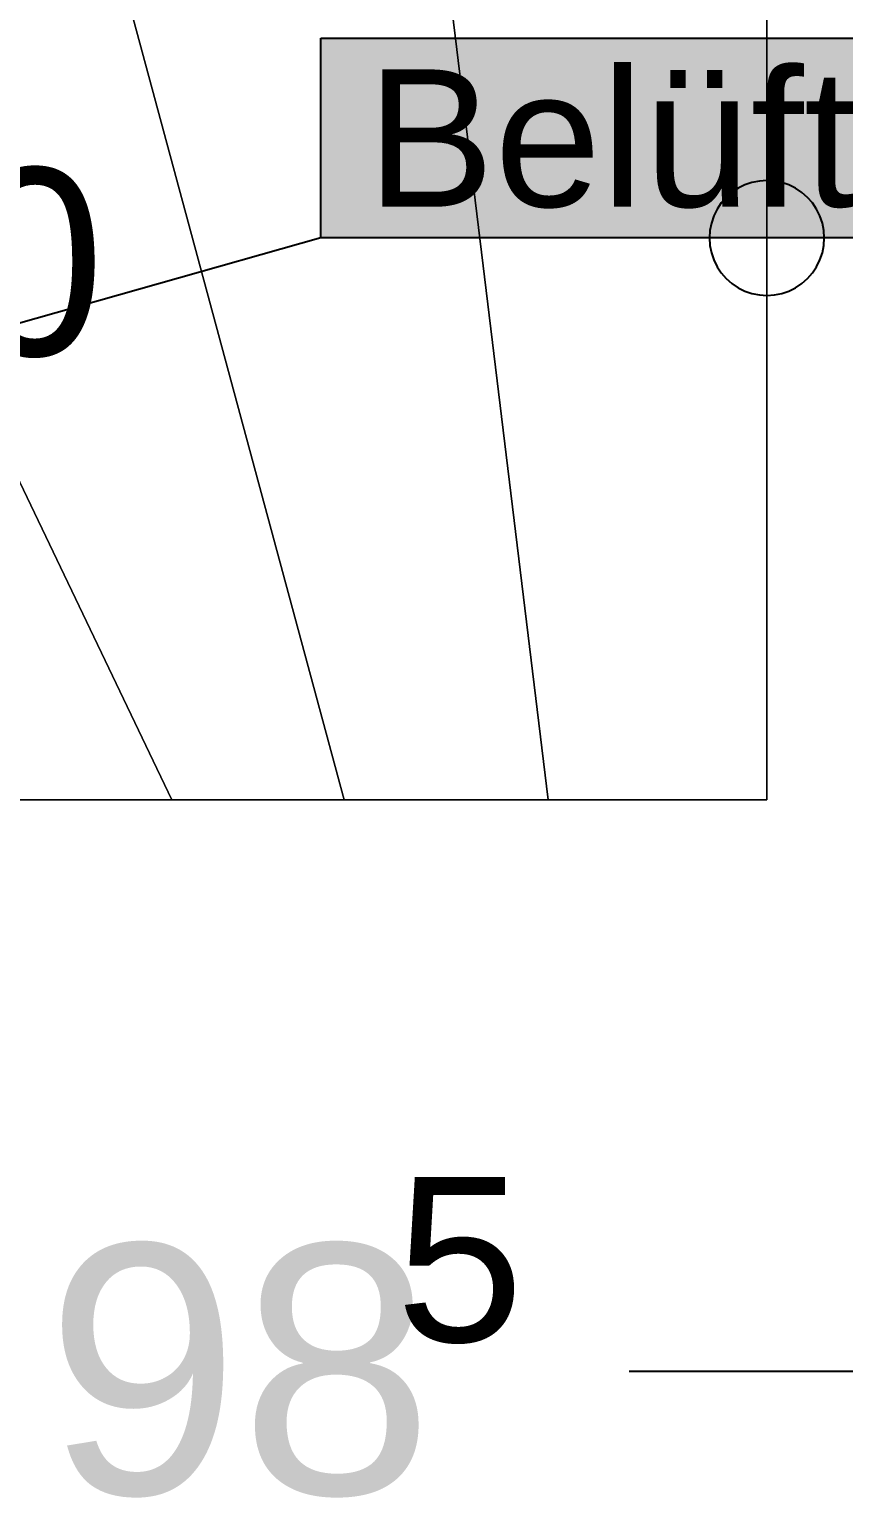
# Model space of a CAD drawing. Extents: x 0 to 756, y -25 to 420.
# Drawn here: x 280.19 to 293.24, y 87.9 to 111.42 of the extents above; entities that cross this region are included whole.
import ezdxf

# ---------------------------------------------------------------- set-up
doc = ezdxf.new("R2010")
doc.units = 0
doc.layers.get('0').update_dxf_attribs({"lineweight": 25})
doc.layers.get('DEFPOINTS').update_dxf_attribs({"lineweight": 25})
for name, color, linetype, lineweight in [('Standard', 7, 'Continuous', 25), ('TREPPE', 7, 'Continuous', 13), ('X_Text', 7, 'Continuous', 25)]:
    doc.layers.add(name, color=color, linetype=linetype, lineweight=lineweight)
doc.styles.get("Standard").update_dxf_attribs({"font": 'arial.ttf'})

# ---------------------------------------------------------------- blocks, each defined once
blk = doc.blocks.new('Referenz-A0T78P30OY')
at = {"layer": 'DEFPOINTS', "color": 0, "linetype": 'Continuous', "lineweight": -2, "ltscale": 0.25}
blk.add_line((292.007, 99.078), (292.007, 99.078), dxfattribs=at)
blk.add_line((292.007, 99.078), (292.007, 99.078), dxfattribs=at)
at = {"layer": 'Standard', "color": 0, "lineweight": -2}
blk.add_line((289.804, 89.926), (300.281, 89.926), dxfattribs=at)
at = {"layer": 'TREPPE', "color": 0}
for p, q in [((282.474, 99.078), (273.856, 117.078)), ((273.856, 117.078), (282.474, 99.078)), ((273.856, 117.078), (282.474, 99.078)), ((282.474, 99.078), (273.856, 117.078)), ((285.234, 99.078), (280.381, 117.078)), ((280.381, 117.078), (285.234, 99.078)), ((280.381, 117.078), (285.234, 99.078)), ((285.234, 99.078), (280.381, 117.078)), ((288.504, 99.078), (286.31, 117.078)), ((286.31, 117.078), (288.504, 99.078)), ((286.31, 117.078), (288.504, 99.078)), ((288.504, 99.078), (286.31, 117.078)), ((292.007, 99.078), (292.007, 117.078)), ((292.007, 117.078), (292.007, 99.078)), ((280.007, 99.078), (282.474, 99.078)), ((282.474, 99.078), (280.007, 99.078)), ((282.474, 99.078), (282.474, 99.078)), ((282.474, 99.078), (285.234, 99.078)), ((285.234, 99.078), (282.474, 99.078)), ((282.474, 99.078), (282.474, 99.078)), ((285.234, 99.078), (285.234, 99.078)), ((285.234, 99.078), (288.504, 99.078)), ((288.504, 99.078), (285.234, 99.078)), ((285.234, 99.078), (285.234, 99.078)), ((288.504, 99.078), (288.504, 99.078)), ((288.504, 99.078), (292.007, 99.078)), ((292.007, 99.078), (288.504, 99.078)), ((288.504, 99.078), (288.504, 99.078)), ((292.007, 99.078), (292.007, 99.078))]:
    blk.add_line(p, q, dxfattribs=at)
at = {"layer": 'TREPPE', "color": 0, "lineweight": -2}
for p, q in [((291.655, 108.928), (291.547, 108.875)), ((291.769, 108.967), (291.655, 108.928)), ((291.887, 108.99), (291.769, 108.967)), ((292.007, 108.998), (291.887, 108.99)), ((292.127, 108.99), (292.007, 108.998)), ((292.245, 108.967), (292.127, 108.99)), ((292.359, 108.928), (292.245, 108.967)), ((292.467, 108.875), (292.359, 108.928)), ((291.357, 108.728), (291.277, 108.638)), ((291.447, 108.808), (291.357, 108.728)), ((291.547, 108.875), (291.447, 108.808)), ((292.567, 108.808), (292.467, 108.875)), ((292.658, 108.728), (292.567, 108.808)), ((292.737, 108.638), (292.658, 108.728)), ((291.157, 108.43), (291.119, 108.316)), ((291.21, 108.538), (291.157, 108.43)), ((291.277, 108.638), (291.21, 108.538)), ((292.804, 108.538), (292.737, 108.638)), ((292.857, 108.43), (292.804, 108.538)), ((292.896, 108.316), (292.857, 108.43)), ((291.095, 108.198), (291.087, 108.078)), ((291.119, 108.316), (291.095, 108.198)), ((292.919, 108.198), (292.896, 108.316)), ((292.927, 108.078), (292.919, 108.198)), ((291.087, 108.078), (291.095, 107.958)), ((291.095, 107.958), (291.119, 107.84)), ((292.896, 107.84), (292.919, 107.958)), ((292.919, 107.958), (292.927, 108.078)), ((291.119, 107.84), (291.157, 107.726)), ((291.157, 107.726), (291.21, 107.618)), ((292.804, 107.618), (292.857, 107.726)), ((292.857, 107.726), (292.896, 107.84)), ((291.21, 107.618), (291.277, 107.518)), ((291.277, 107.518), (291.357, 107.427)), ((292.658, 107.427), (292.737, 107.518)), ((292.737, 107.518), (292.804, 107.618)), ((291.357, 107.427), (291.447, 107.348)), ((291.447, 107.348), (291.547, 107.281)), ((291.547, 107.281), (291.655, 107.228)), ((292.359, 107.228), (292.467, 107.281)), ((292.467, 107.281), (292.567, 107.348)), ((292.567, 107.348), (292.658, 107.427)), ((291.655, 107.228), (291.769, 107.189)), ((291.769, 107.189), (291.887, 107.166)), ((291.887, 107.166), (292.007, 107.158)), ((292.007, 107.158), (292.127, 107.166)), ((292.127, 107.166), (292.245, 107.189)), ((292.245, 107.189), (292.359, 107.228))]:
    blk.add_line(p, q, dxfattribs=at)
at = {"layer": 'Standard', "color": 0, "lineweight": -2, "attachment_point": 1}
for s, insert, char_height in [('{\\fPosterama Text Light;20.0/23.0}', (264.665, 109.196), 3), ('{\\fArial;5}', (286.062, 93.038), 2.64), ('{\\fArial;1.98}', (275.797, 91.958), 4)]:
    blk.add_mtext(s, dxfattribs=dict(at, insert=insert, char_height=char_height))
blk = doc.blocks.new('Bauteilbeschriftung-A0T78PFSOY', base_point=(258.961, 100.757))
at = {"color": 0, "lineweight": -2}
for p, q in [((284.861, 111.278), (314.275, 111.278)), ((284.861, 108.078), (284.861, 111.278)), ((314.275, 108.078), (284.861, 108.078))]:
    blk.add_line(p, q, dxfattribs=at)
at = {"color": 0, "linetype": 'ByBlock', "lineweight": -2, "ltscale": 0.25}
blk.add_line((284.861, 108.078), (258.961, 100.757), dxfattribs=at)
at = {"color": 7, "linetype": 'ByBlock', "lineweight": -2, "ltscale": 0.25, "true_color": 0xffffff}
for points in [[(284.861, 108.078), (314.275, 108.078), (284.861, 111.278)], [(314.275, 108.078), (284.861, 111.278), (314.275, 111.278)]]:
    blk.add_solid(points, dxfattribs=at)
at = {"color": 0, "linetype": 'ByBlock', "lineweight": -2, "ltscale": 0.25, "insert": (285.594, 110.778), "char_height": 2.2, "attachment_point": 1}
blk.add_mtext('{\\fArial;Belüftung über Dach}', dxfattribs=at)

msp = doc.modelspace()

# ---------------------------------------------------------------- block references
at = {"color": 8, "lineweight": 25, "ltscale": 0.25, "true_color": 0x808080}
msp.add_blockref('Referenz-A0T78P30OY', (0, 0), dxfattribs=at)
at = {"layer": 'X_Text', "color": 7, "ltscale": 0.25}
msp.add_blockref('Bauteilbeschriftung-A0T78PFSOY', (258.961, 100.757), dxfattribs=at)

doc.saveas('drawing.dxf')
